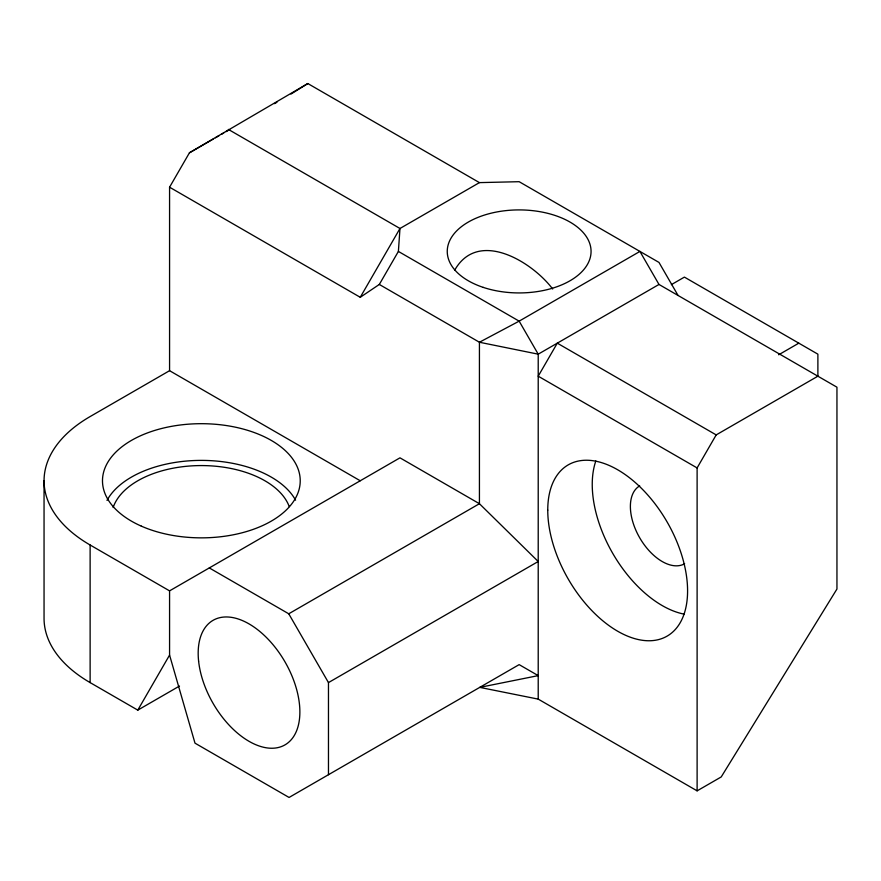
<?xml version="1.0" encoding="UTF-8"?>
<svg xmlns="http://www.w3.org/2000/svg" width="881" height="881" viewBox="0 0 881 881"><rect width="100%" height="100%" fill="white"/><g stroke="black" fill="none" stroke-linecap="round" stroke-linejoin="round"><path stroke-width="1.32" d="M479.429 182.62L307.81 83.541L189.437 152.798L169.57 187.201L360.252 297.293L379.315 284.453L398.388 251.426L399.974 228.487L479.429 182.62L519.151 181.695L658.988 262.428L678.051 295.454M454.772 270.038C478.35 228.741 532.223 261.811 552.673 289.001M360.252 297.293L399.974 228.487L228.366 129.408M44.05 480.773L44.05 618.385A157.303 90.82 0 0 0 90.126 682.599L137.788 710.13L169.57 655.079L169.57 590.865L399.974 457.834L479.429 503.712L538.214 561.505L328.47 682.599L328.47 774.707M379.315 284.453L479.429 342.246L519.151 321.147L639.914 251.426L658.988 284.453L836.95 387.2L836.95 589.026L721.22 776.943L697.113 790.852L697.113 467.932L716.187 434.906L817.887 376.187M290.994 94.058L307.81 83.541M189.437 152.798L213.081 139.154M215.449 137.788L218.995 135.74M221.351 134.375L223.719 133.009M226.087 131.643L229.633 129.595M274.564 103.661L276.92 102.295M360.252 480.773L169.57 370.692L90.126 416.559A157.303 90.82 0 0 0 90.126 544.998L90.126 682.599M658.988 284.453L538.214 354.173L479.429 342.246L479.429 503.712L288.748 613.793L209.293 567.926M671.366 284.64L684.405 277.108L817.887 354.173L817.887 376.044M137.788 710.13L179.504 686.046M778.672 354.79L798.814 343.161M697.113 790.852L538.214 699.118L479.749 687.378L538.214 675.628L519.151 664.626L289.067 797.459L194.998 743.157L169.57 655.079M398.388 251.426L519.151 321.147L538.214 354.173L538.214 699.118M716.187 434.906L557.288 343.161L538.214 376.187L697.113 467.932M90.126 544.998L169.57 590.865M288.748 613.793L328.47 682.599M169.57 187.201L169.57 370.692M106.997 500.408A98.881 57.089 0 0 1 201.143 460.389A98.881 57.089 0 0 1 295.587 500.177M113.142 507.5A89.884 51.891 0 0 1 200.549 465.575A89.884 51.891 0 0 1 289.243 506.586M684.284 614.167A98.881 57.089 60 0 1 612.724 553.356A98.881 57.089 60 0 1 595.831 460.972M684.636 563.73A44.942 25.945 60 0 1 639.694 537.784A44.942 25.945 60 0 1 639.694 485.883M141.323 526.133A98.881 57.089 0 0 0 299.408 488.107A98.881 57.089 0 0 0 163.326 428.078A98.881 57.089 0 0 0 141.323 526.133M483.195 287.371A71.912 41.517 0 0 0 591.063 251.426A71.912 41.517 0 0 0 483.195 215.471A71.912 41.517 0 0 0 483.195 287.371M198.61 661.157A71.912 41.517 60 0 0 279.982 747.055A71.912 41.517 60 0 0 268.485 639.595A71.912 41.517 60 0 0 198.61 661.157M547.751 510.132A98.881 57.089 60 0 0 652.623 640.597A98.881 57.089 60 0 0 652.623 500.76A98.881 57.089 60 0 0 547.751 510.132"/></g></svg>
